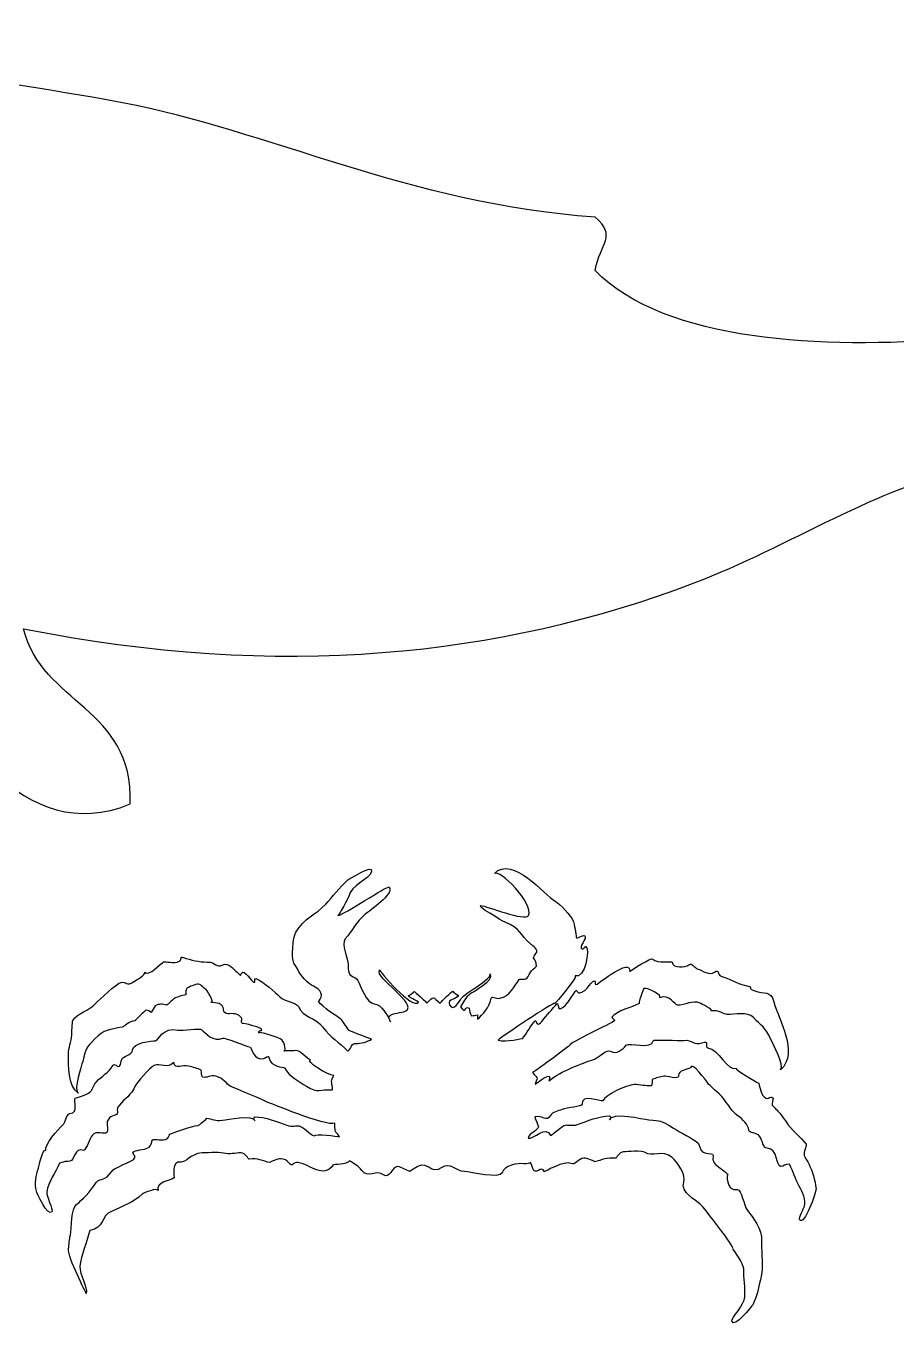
# Model space of a CAD drawing. Header units: centimetres. Extents: x -64 to 65, y -66 to 66.
# Drawn here: x -17.78 to -13.29, y -58.07 to -51.36 of the extents above; entities that cross this region are included whole.
import ezdxf

# ---------------------------------------------------------------- set-up
doc = ezdxf.new("R2010")
doc.units = ezdxf.units.CM
doc.header["$MEASUREMENT"] = 0
doc.layers.add('Layer 1', color=7, linetype='Continuous')

msp = doc.modelspace()

# ---------------------------------------------------------------- linework, layer by layer
at = {"layer": 'Layer 1'}
for points, knots in [([(-14.84953, -52.34064), (-14.73362, -52.4392), (-14.82384, -52.47216), (-14.84953, -52.61554), (-14.84953, -52.61554), (-14.48565, -52.98733), (-13.67118, -53.01953), (-13.00385, -52.96897), (-13.00385, -52.96897), (-12.82295, -52.45608), (-12.74281, -51.84243), (-12.25772, -51.63378), (-12.25772, -51.63378), (-12.21668, -52.14252), (-11.83052, -52.30617), (-11.82573, -52.85115), (-11.82573, -52.85115), (-11.23693, -53.06081), (-10.78851, -53.4109), (-10.09784, -53.51875), (-10.09784, -53.51875), (-10.78293, -54.5297), (-12.02573, -53.47086), (-12.92528, -53.63654), (-12.92528, -53.63654), (-13.37941, -53.72012), (-13.8523, -54.04119), (-14.339, -54.22558), (-14.339, -54.22558), (-15.34119, -54.60526), (-16.47495, -54.72482), (-17.79475, -54.46122), (-17.79475, -54.46122), (-17.70053, -54.85132), (-17.22785, -54.86296), (-17.24497, -55.36443), (-17.24497, -55.36443), (-17.80335, -55.59377), (-18.14511, -54.96642), (-18.42305, -54.65754), (-18.42305, -54.65754), (-18.50613, -54.77898), (-18.18958, -55.01034), (-18.34452, -55.20732), (-18.34452, -55.20732), (-19.00778, -55.05902), (-19.19352, -54.43315), (-19.40481, -53.83289), (-19.40481, -53.83289), (-20.54487, -53.29748), (-21.4734, -52.55038), (-22.89985, -52.30135), (-22.89985, -52.30135), (-23.04193, -52.12876), (-23.50453, -52.06891), (-23.41036, -51.79084), (-23.41036, -51.79084), (-23.0949, -51.55986), (-22.63976, -51.59957), (-22.23228, -51.55525), (-22.23228, -51.55525), (-21.83794, -51.51228), (-21.3958, -51.36224), (-21.01491, -51.35888), (-21.01491, -51.35888), (-20.67884, -51.35589), (-20.21603, -51.45738), (-19.71901, -51.4767), (-19.71901, -51.4767), (-18.97794, -51.50549), (-18.05494, -51.60579), (-17.28429, -51.75158), (-17.28429, -51.75158), (-16.52558, -51.89516), (-15.82103, -52.26857), (-14.84953, -52.34064)], [0, 0, 0, 0, 0.05, 0.05, 0.05, 0.05, 0.1, 0.1, 0.1, 0.1, 0.15, 0.15, 0.15, 0.15, 0.2, 0.2, 0.2, 0.2, 0.25, 0.25, 0.25, 0.25, 0.3, 0.3, 0.3, 0.3, 0.35, 0.35, 0.35, 0.35, 0.4, 0.4, 0.4, 0.4, 0.45, 0.45, 0.45, 0.45, 0.5, 0.5, 0.5, 0.5, 0.55, 0.55, 0.55, 0.55, 0.6, 0.6, 0.6, 0.6, 0.65, 0.65, 0.65, 0.65, 0.7, 0.7, 0.7, 0.7, 0.75, 0.75, 0.75, 0.75, 0.8, 0.8, 0.8, 0.8, 0.85, 0.85, 0.85, 0.85, 0.9, 0.9, 0.9, 0.9, 1, 1, 1, 1]), ([(-13.71113, -57.34823), (-13.71528, -57.29955), (-13.73079, -57.25859), (-13.74685, -57.222), (-13.74685, -57.222), (-13.75476, -57.20348), (-13.7673, -57.19046), (-13.77193, -57.1753), (-13.77193, -57.1753), (-13.77661, -57.1604), (-13.75762, -57.12408), (-13.76246, -57.11733), (-13.76246, -57.11733), (-13.78836, -57.08002), (-13.8407, -57.0451), (-13.86668, -56.99943), (-13.86668, -56.99943), (-13.87483, -56.9853), (-13.89475, -56.96551), (-13.89832, -56.95704), (-13.89832, -56.95704), (-13.91065, -56.94281), (-13.92364, -56.92921), (-13.93721, -56.91608), (-13.93721, -56.91608), (-13.93607, -56.90401), (-13.93438, -56.89203), (-13.93232, -56.88004), (-13.93232, -56.88004), (-13.95166, -56.86049), (-13.95605, -56.90483), (-13.98722, -56.86401), (-13.98722, -56.86401), (-13.9909, -56.85925), (-14.00852, -56.80149), (-14.00646, -56.80366), (-14.00646, -56.80366), (-14.01178, -56.7981), (-14.13534, -56.73333), (-14.12224, -56.72532), (-14.12224, -56.72532), (-14.16076, -56.74903), (-14.2208, -56.62258), (-14.26443, -56.62189), (-14.26443, -56.62189), (-14.29033, -56.62155), (-14.25493, -56.5777), (-14.29901, -56.59488), (-14.29901, -56.59488), (-14.34312, -56.61203), (-14.3456, -56.57691), (-14.39217, -56.58268), (-14.39217, -56.58268), (-14.41701, -56.58572), (-14.54931, -56.57532), (-14.55039, -56.58424), (-14.55039, -56.58424), (-14.55685, -56.63364), (-14.67382, -56.5898), (-14.68874, -56.60707), (-14.68874, -56.60707), (-14.70718, -56.62866), (-14.73965, -56.65771), (-14.76933, -56.63819), (-14.76933, -56.63819), (-14.78973, -56.62483), (-14.8323, -56.67232), (-14.85236, -56.6792), (-14.85236, -56.6792), (-14.92097, -56.70272), (-15.0237, -56.73934), (-15.08744, -56.79154), (-15.08744, -56.79154), (-15.06043, -56.7286), (-15.1547, -56.80842), (-15.15787, -56.80771), (-15.15787, -56.80771), (-15.14149, -56.76196), (-15.14768, -56.7807), (-15.17221, -56.7486), (-15.17221, -56.7486), (-15.14088, -56.73177), (-14.97938, -56.60776), (-14.97928, -56.60808), (-14.97928, -56.60808), (-14.98357, -56.5934), (-14.76814, -56.49844), (-14.74803, -56.48074), (-14.74803, -56.48074), (-14.7534, -56.47518), (-14.75851, -56.46952), (-14.76335, -56.46354), (-14.76335, -56.46354), (-14.73446, -56.42705), (-14.66209, -56.41369), (-14.62005, -56.39189), (-14.62005, -56.39189), (-14.63383, -56.3997), (-14.59902, -56.31434), (-14.59857, -56.31503), (-14.59857, -56.31503), (-14.5773, -56.31109), (-14.49615, -56.35337), (-14.51785, -56.36284), (-14.51785, -56.36284), (-14.4671, -56.33993), (-14.4384, -56.40187), (-14.42406, -56.40187), (-14.42406, -56.40187), (-14.3881, -56.40187), (-14.34707, -56.3734), (-14.30793, -56.39044), (-14.30793, -56.39044), (-14.30499, -56.39168), (-14.23652, -56.42822), (-14.25062, -56.43068), (-14.25062, -56.43068), (-14.21538, -56.42422), (-14.18111, -56.44907), (-14.16892, -56.44907), (-14.16892, -56.44907), (-14.13124, -56.44907), (-14.06391, -56.43272), (-14.03327, -56.46513), (-14.03327, -56.46513), (-13.99348, -56.50738), (-13.97199, -56.5126), (-13.94363, -56.57824), (-13.94363, -56.57824), (-13.93434, -56.59975), (-13.87071, -56.71275), (-13.89333, -56.73514), (-13.89333, -56.73514), (-13.79644, -56.63918), (-13.905, -56.47744), (-13.92884, -56.38364), (-13.92884, -56.38364), (-13.94522, -56.31929), (-13.97564, -56.35096), (-14.03065, -56.32609), (-14.03065, -56.32609), (-14.07669, -56.30574), (-14.01657, -56.31241), (-14.07917, -56.29818), (-14.07917, -56.29818), (-14.11806, -56.28889), (-14.16087, -56.26405), (-14.20024, -56.25135), (-14.20024, -56.25135), (-14.22204, -56.24421), (-14.20678, -56.21256), (-14.23392, -56.23092), (-14.23392, -56.23092), (-14.2644, -56.25169), (-14.29324, -56.22264), (-14.32298, -56.2134), (-14.32298, -56.2134), (-14.34137, -56.20774), (-14.346, -56.18038), (-14.36693, -56.19395), (-14.36693, -56.19395), (-14.384, -56.20493), (-14.44945, -56.2135), (-14.45205, -56.17945), (-14.45205, -56.17945), (-14.45271, -56.17114), (-14.52947, -56.18874), (-14.55209, -56.16334), (-14.55209, -56.16334), (-14.56021, -56.15405), (-14.66025, -56.21906), (-14.67031, -56.22684), (-14.67031, -56.22684), (-14.66592, -56.15416), (-14.83038, -56.28844), (-14.84292, -56.29489), (-14.84292, -56.29489), (-14.85512, -56.30095), (-14.84379, -56.27036), (-14.85403, -56.2751), (-14.85403, -56.2751), (-14.87162, -56.28336), (-14.88562, -56.31328), (-14.90295, -56.32505), (-14.90295, -56.32505), (-14.94875, -56.35593), (-14.9392, -56.32066), (-14.94737, -56.32481), (-14.94737, -56.32481), (-14.95166, -56.32698), (-15.01868, -56.4461), (-15.03802, -56.414), (-15.03802, -56.414), (-15.03667, -56.40498), (-15.03926, -56.39797), (-15.04572, -56.39307), (-15.04572, -56.39307), (-15.0717, -56.4217), (-15.09782, -56.45279), (-15.12258, -56.48284), (-15.12258, -56.48284), (-15.15502, -56.52197), (-15.15026, -56.47575), (-15.15748, -56.48186), (-15.15748, -56.48186), (-15.18359, -56.50491), (-15.19965, -56.54581), (-15.22296, -56.57237), (-15.22296, -56.57237), (-15.22399, -56.56999), (-15.30649, -56.59568), (-15.3494, -56.58063), (-15.3494, -56.58063), (-15.32299, -56.55962), (-15.06376, -56.38468), (-15.05735, -56.39233), (-15.05735, -56.39233), (-15.05484, -56.39529), (-14.93898, -56.25533), (-14.95186, -56.25067), (-14.95186, -56.25067), (-14.90159, -56.26887), (-14.87502, -56.11452), (-14.89683, -56.09719), (-14.89683, -56.09719), (-14.90225, -56.10396), (-14.90895, -56.10941), (-14.91662, -56.11336), (-14.91662, -56.11336), (-14.93832, -56.10002), (-14.88519, -56.05515), (-14.90466, -56.04182), (-14.90466, -56.04182), (-14.91038, -56.03796), (-14.94588, -56.06225), (-14.94691, -56.05111), (-14.94691, -56.05111), (-14.94829, -56.03505), (-14.95609, -55.98293), (-14.96183, -55.96835), (-14.96183, -55.96835), (-14.97294, -55.9403), (-15.03123, -55.87768), (-15.056, -55.86461), (-15.056, -55.86461), (-15.10868, -55.83588), (-15.27428, -55.62516), (-15.36853, -55.72261), (-15.36853, -55.72261), (-15.34414, -55.69732), (-15.16181, -55.87654), (-15.19311, -55.93928), (-15.19311, -55.93928), (-15.20917, -55.97116), (-15.40949, -55.88922), (-15.43875, -55.88787), (-15.43875, -55.88787), (-15.46698, -55.88586), (-15.32797, -55.96791), (-15.31363, -55.97299), (-15.31363, -55.97299), (-15.23132, -56.00487), (-15.24103, -56.03448), (-15.17978, -56.08795), (-15.17978, -56.08795), (-15.17322, -56.09372), (-15.1357, -56.11496), (-15.15414, -56.13507), (-15.15414, -56.13507), (-15.18203, -56.16584), (-15.15422, -56.15349), (-15.15083, -56.20042), (-15.15083, -56.20042), (-15.18126, -56.22688), (-15.17766, -56.22135), (-15.19449, -56.25278), (-15.19449, -56.25278), (-15.20825, -56.27868), (-15.23494, -56.26148), (-15.24116, -56.2694), (-15.24116, -56.2694), (-15.265, -56.30136), (-15.28762, -56.35597), (-15.34051, -56.36571), (-15.34051, -56.36571), (-15.35975, -56.36923), (-15.38358, -56.34843), (-15.38753, -56.37238), (-15.38753, -56.37238), (-15.39362, -56.40958), (-15.42777, -56.45072), (-15.45566, -56.47377), (-15.45566, -56.47377), (-15.45582, -56.46623), (-15.45603, -56.45864), (-15.45614, -56.45107), (-15.45614, -56.45107), (-15.46596, -56.45311), (-15.47593, -56.45459), (-15.48585, -56.45546), (-15.48585, -56.45546), (-15.49334, -56.44371), (-15.49762, -56.43093), (-15.49874, -56.41704), (-15.49874, -56.41704), (-15.52483, -56.3978), (-15.51324, -56.45408), (-15.54237, -56.41003), (-15.54237, -56.41003), (-15.52946, -56.38619), (-15.51716, -56.36106), (-15.49477, -56.34492), (-15.49477, -56.34492), (-15.4758, -56.33135), (-15.37034, -56.27811), (-15.38955, -56.24046), (-15.38955, -56.24046), (-15.37833, -56.26253), (-15.52417, -56.34166), (-15.53967, -56.36685), (-15.53967, -56.36685), (-15.54734, -56.37952), (-15.58147, -56.43826), (-15.5991, -56.3995), (-15.5991, -56.3995), (-15.61423, -56.36637), (-15.56235, -56.37473), (-15.55362, -56.35), (-15.55362, -56.35), (-15.55547, -56.35505), (-15.58373, -56.32931), (-15.58204, -56.32963), (-15.58204, -56.32963), (-15.58971, -56.32828), (-15.63935, -56.37993), (-15.64864, -56.39125), (-15.64864, -56.39125), (-15.68468, -56.35664), (-15.6806, -56.35193), (-15.71576, -56.39114), (-15.71576, -56.39114), (-15.71991, -56.38617), (-15.77857, -56.32939), (-15.78254, -56.33018), (-15.78254, -56.33018), (-15.78063, -56.32981), (-15.80889, -56.35608), (-15.8108, -56.35063), (-15.8108, -56.35063), (-15.80503, -56.36648), (-15.77251, -56.37267), (-15.76003, -56.38603), (-15.76003, -56.38603), (-15.789, -56.4281), (-15.96365, -56.22416), (-15.96093, -56.21987), (-15.96093, -56.21987), (-15.98649, -56.26067), (-15.76093, -56.3936), (-15.82483, -56.43069), (-15.82483, -56.43069), (-15.84811, -56.44365), (-15.89143, -56.43757), (-15.91206, -56.45871), (-15.91206, -56.45871), (-15.91195, -56.46879), (-15.90904, -56.47792), (-15.90314, -56.4862), (-15.90314, -56.4862), (-15.92055, -56.45342), (-15.94926, -56.39725), (-15.98754, -56.39415), (-15.98754, -56.39415), (-16.0286, -56.3909), (-16.05765, -56.30215), (-16.07168, -56.27456), (-16.07168, -56.27456), (-16.08591, -56.24606), (-16.12909, -56.26527), (-16.1224, -56.19034), (-16.1224, -56.19034), (-16.12039, -56.16671), (-16.15971, -56.08633), (-16.13714, -56.05969), (-16.13714, -56.05969), (-16.09994, -56.01545), (-16.08049, -55.97264), (-16.03406, -55.93264), (-16.03406, -55.93264), (-16.01395, -55.91523), (-15.88147, -55.82694), (-15.911, -55.79204), (-15.911, -55.79204), (-15.91857, -55.78296), (-16.14711, -55.93875), (-16.17468, -55.93875), (-16.17468, -55.93875), (-16.16844, -55.93624), (-16.12002, -55.84731), (-16.11861, -55.8404), (-16.11861, -55.8404), (-16.10718, -55.78261), (-16.01608, -55.75642), (-16.00219, -55.71324), (-16.00219, -55.71324), (-15.98721, -55.66866), (-16.12326, -55.75571), (-16.12361, -55.75608), (-16.12361, -55.75608), (-16.16713, -55.79484), (-16.2015, -55.84278), (-16.23772, -55.88131), (-16.23772, -55.88131), (-16.28852, -55.93478), (-16.34874, -55.95262), (-16.39195, -56.02575), (-16.39195, -56.02575), (-16.40515, -56.04813), (-16.41634, -56.15923), (-16.40142, -56.1841), (-16.40142, -56.1841), (-16.37517, -56.22784), (-16.36276, -56.25847), (-16.32043, -56.29168), (-16.32043, -56.29168), (-16.29551, -56.31123), (-16.26701, -56.31308), (-16.25931, -56.35002), (-16.25931, -56.35002), (-16.2574, -56.35941), (-16.27389, -56.38293), (-16.27421, -56.38235), (-16.27421, -56.38235), (-16.25349, -56.41323), (-16.18594, -56.45302), (-16.16007, -56.47323), (-16.16007, -56.47323), (-16.14978, -56.48117), (-16.118, -56.53112), (-16.11848, -56.53088), (-16.11848, -56.53088), (-16.08549, -56.54628), (-16.0372, -56.56242), (-16.00159, -56.57649), (-16.00159, -56.57649), (-16.01926, -56.58922), (-16.05869, -56.59951), (-16.08038, -56.59882), (-16.08038, -56.59882), (-16.1106, -56.59795), (-16.09869, -56.61599), (-16.12369, -56.6383), (-16.12369, -56.6383), (-16.17253, -56.58594), (-16.20891, -56.57377), (-16.25352, -56.5126), (-16.25352, -56.5126), (-16.2886, -56.46447), (-16.35425, -56.46524), (-16.37835, -56.4087), (-16.37835, -56.4087), (-16.38875, -56.38431), (-16.45034, -56.38227), (-16.47408, -56.35853), (-16.47408, -56.35853), (-16.50096, -56.33244), (-16.55205, -56.28429), (-16.59841, -56.26315), (-16.59841, -56.26315), (-16.60849, -56.25886), (-16.5965, -56.28926), (-16.60894, -56.28339), (-16.60894, -56.28339), (-16.61434, -56.2808), (-16.66127, -56.21433), (-16.67027, -56.235), (-16.67027, -56.235), (-16.67813, -56.25267), (-16.67212, -56.25289), (-16.69472, -56.23151), (-16.69472, -56.23151), (-16.7094, -56.21751), (-16.74184, -56.17814), (-16.76796, -56.19296), (-16.76796, -56.19296), (-16.80233, -56.21241), (-16.80188, -56.17873), (-16.84892, -56.17873), (-16.84892, -56.17873), (-16.8881, -56.17873), (-16.93417, -56.16981), (-16.97065, -56.15479), (-16.97065, -56.15479), (-16.99012, -56.14698), (-16.97779, -56.16836), (-16.99256, -56.17503), (-16.99256, -56.17503), (-17.02119, -56.18826), (-17.06357, -56.17447), (-17.07283, -56.17797), (-17.07283, -56.17797), (-17.08426, -56.18247), (-17.15183, -56.25687), (-17.1698, -56.23176), (-17.1698, -56.23176), (-17.16189, -56.24282), (-17.22012, -56.27595), (-17.22224, -56.27743), (-17.22224, -56.27743), (-17.26669, -56.30876), (-17.26545, -56.27518), (-17.29381, -56.28447), (-17.29381, -56.28447), (-17.31596, -56.29167), (-17.40263, -56.36948), (-17.42507, -56.39443), (-17.42507, -56.39443), (-17.45521, -56.4279), (-17.51987, -56.44123), (-17.54067, -56.48082), (-17.54067, -56.48082), (-17.54485, -56.4886), (-17.54564, -56.54638), (-17.54607, -56.55519), (-17.54607, -56.55519), (-17.54811, -56.58945), (-17.56372, -56.6202), (-17.56306, -56.6552), (-17.56306, -56.6552), (-17.56203, -56.71251), (-17.56724, -56.81641), (-17.51356, -56.85414), (-17.51356, -56.85414), (-17.5397, -56.83572), (-17.49559, -56.71402), (-17.48993, -56.69116), (-17.48993, -56.69116), (-17.47159, -56.6166), (-17.47318, -56.62269), (-17.42876, -56.57599), (-17.42876, -56.57599), (-17.37912, -56.52424), (-17.35065, -56.52818), (-17.28657, -56.51395), (-17.28657, -56.51395), (-17.27615, -56.51178), (-17.25278, -56.48376), (-17.21952, -56.48241), (-17.21952, -56.48241), (-17.22497, -56.48262), (-17.16901, -56.43129), (-17.16324, -56.42714), (-17.16324, -56.42714), (-17.15319, -56.42759), (-17.14472, -56.43153), (-17.13768, -56.43899), (-17.13768, -56.43899), (-17.12932, -56.42817), (-17.12231, -56.41637), (-17.11665, -56.40383), (-17.11665, -56.40383), (-17.09712, -56.39446), (-17.07744, -56.39378), (-17.05778, -56.40169), (-17.05778, -56.40169), (-17.05617, -56.40135), (-17.01494, -56.36383), (-17.01267, -56.3628), (-17.01267, -56.3628), (-17.00698, -56.36021), (-16.95909, -56.3455), (-16.95899, -56.34857), (-16.95899, -56.34857), (-16.96023, -56.3132), (-16.95478, -56.31375), (-16.92147, -56.29896), (-16.92147, -56.29896), (-16.88506, -56.28311), (-16.87885, -56.30007), (-16.85609, -56.32111), (-16.85609, -56.32111), (-16.85702, -56.30926), (-16.80399, -56.39853), (-16.82921, -56.38612), (-16.82921, -56.38612), (-16.81521, -56.38779), (-16.8013, -56.38996), (-16.78746, -56.39268), (-16.78746, -56.39268), (-16.74904, -56.41242), (-16.77595, -56.42819), (-16.7547, -56.44261), (-16.7547, -56.44261), (-16.7425, -56.45042), (-16.71088, -56.43687), (-16.68406, -56.45415), (-16.68406, -56.45415), (-16.65787, -56.47114), (-16.68014, -56.48468), (-16.66612, -56.49611), (-16.66612, -56.49611), (-16.67366, -56.48981), (-16.54809, -56.51976), (-16.56886, -56.5309), (-16.56886, -56.5309), (-16.57794, -56.53183), (-16.58235, -56.53667), (-16.58235, -56.54574), (-16.58235, -56.54574), (-16.58854, -56.53113), (-16.47541, -56.57013), (-16.46443, -56.57953), (-16.46443, -56.57953), (-16.44615, -56.59514), (-16.44205, -56.64372), (-16.45358, -56.63602), (-16.45358, -56.63602), (-16.45234, -56.63684), (-16.39561, -56.63581), (-16.39156, -56.63525), (-16.39156, -56.63525), (-16.37232, -56.63276), (-16.33716, -56.67563), (-16.31557, -56.68285), (-16.31557, -56.68285), (-16.34801, -56.68626), (-16.22696, -56.76389), (-16.19566, -56.76275), (-16.19566, -56.76275), (-16.21725, -56.8022), (-16.20206, -56.80109), (-16.20206, -56.83781), (-16.20206, -56.83781), (-16.27059, -56.83093), (-16.27374, -56.85771), (-16.33636, -56.81908), (-16.33636, -56.81908), (-16.37681, -56.7926), (-16.42534, -56.76955), (-16.45087, -56.72436), (-16.45087, -56.72436), (-16.45489, -56.71745), (-16.52006, -56.72232), (-16.52972, -56.67417), (-16.52972, -56.67417), (-16.53358, -56.65507), (-16.55012, -56.67361), (-16.55732, -56.67552), (-16.55732, -56.67552), (-16.60889, -56.68968), (-16.61881, -56.6199), (-16.62574, -56.61787), (-16.62574, -56.61787), (-16.6523, -56.60985), (-16.75965, -56.56704), (-16.76817, -56.57117), (-16.76817, -56.57117), (-16.81553, -56.59448), (-16.86062, -56.54193), (-16.87556, -56.52836), (-16.87556, -56.52836), (-16.88866, -56.51637), (-16.9743, -56.53617), (-16.99999, -56.52913), (-16.99999, -56.52913), (-17.07481, -56.5087), (-17.09958, -56.58456), (-17.11413, -56.58456), (-17.11413, -56.58456), (-17.13519, -56.58475), (-17.2301, -56.59424), (-17.23303, -56.63176), (-17.23303, -56.63176), (-17.23494, -56.66253), (-17.28584, -56.65676), (-17.2915, -56.6892), (-17.2915, -56.6892), (-17.30187, -56.74841), (-17.3214, -56.69089), (-17.33463, -56.71203), (-17.33463, -56.71203), (-17.35876, -56.75135), (-17.39062, -56.76571), (-17.41866, -56.79543), (-17.41866, -56.79543), (-17.43173, -56.8098), (-17.43467, -56.83094), (-17.45086, -56.84708), (-17.45086, -56.84708), (-17.47102, -56.86711), (-17.52344, -56.87547), (-17.52833, -56.88076), (-17.52833, -56.88076), (-17.54119, -56.89489), (-17.50581, -56.95257), (-17.55691, -56.96011), (-17.55691, -56.96011), (-17.57376, -56.9626), (-17.57443, -57.0008), (-17.59477, -57.02012), (-17.59477, -57.02012), (-17.6148, -57.03914), (-17.69028, -57.12347), (-17.67909, -57.14844), (-17.67909, -57.14844), (-17.69978, -57.1446), (-17.71232, -57.22543), (-17.71777, -57.24089), (-17.71777, -57.24089), (-17.73111, -57.27878), (-17.73719, -57.32024), (-17.72875, -57.36006), (-17.72875, -57.36006), (-17.72782, -57.36424), (-17.66906, -57.49614), (-17.64871, -57.46531), (-17.64871, -57.46531), (-17.64178, -57.45478), (-17.67797, -57.38289), (-17.6749, -57.36278), (-17.6749, -57.36278), (-17.6676, -57.31338), (-17.62907, -57.26163), (-17.60936, -57.21594), (-17.60936, -57.21594), (-17.57351, -57.20374), (-17.58706, -57.20827), (-17.55665, -57.20499), (-17.55665, -57.20499), (-17.52807, -57.20195), (-17.53609, -57.13117), (-17.48362, -57.15038), (-17.48362, -57.15038), (-17.47132, -57.14247), (-17.45153, -57.08643), (-17.44171, -57.07196), (-17.44171, -57.07196), (-17.42202, -57.04301), (-17.37493, -57.07082), (-17.36641, -57.05693), (-17.36641, -57.05693), (-17.35276, -57.03476), (-17.37887, -57.00774), (-17.35141, -56.98121), (-17.35141, -56.98121), (-17.3377, -56.96774), (-17.30236, -56.96785), (-17.31109, -56.94896), (-17.31109, -56.94896), (-17.32302, -56.92332), (-17.2646, -56.88221), (-17.25114, -56.86522), (-17.25114, -56.86522), (-17.2368, -56.84712), (-17.23802, -56.85879), (-17.22153, -56.8209), (-17.22153, -56.8209), (-17.21465, -56.80489), (-17.14319, -56.71999), (-17.12218, -56.71181), (-17.12218, -56.71181), (-17.09009, -56.69895), (-17.05617, -56.73208), (-17.01976, -56.69691), (-17.01976, -56.69691), (-17.01502, -56.7366), (-16.97409, -56.70416), (-16.9448, -56.71522), (-16.9448, -56.71522), (-16.92186, -56.71972), (-16.89985, -56.72699), (-16.87871, -56.73678), (-16.87871, -56.73678), (-16.87882, -56.74922), (-16.87691, -56.76123), (-16.8727, -56.77282), (-16.8727, -56.77282), (-16.85132, -56.77748), (-16.83053, -56.76028), (-16.80423, -56.7671), (-16.80423, -56.7671), (-16.76375, -56.77747), (-16.75063, -56.80732), (-16.72644, -56.81962), (-16.72644, -56.81962), (-16.71379, -56.82616), (-16.53901, -56.8973), (-16.5397, -56.90101), (-16.5397, -56.90101), (-16.53914, -56.89821), (-16.23405, -57.02984), (-16.19077, -57.00872), (-16.19077, -57.00872), (-16.18736, -57.07587), (-16.19461, -57.0347), (-16.16624, -57.07913), (-16.16624, -57.07913), (-16.17571, -57.07654), (-16.29282, -57.06037), (-16.29713, -57.07521), (-16.29713, -57.07521), (-16.31756, -57.06672), (-16.35669, -57.02613), (-16.37476, -57.02264), (-16.37476, -57.02264), (-16.38865, -57.01981), (-16.41013, -57.02955), (-16.43752, -57.01991), (-16.43752, -57.01991), (-16.48533, -57.00319), (-16.54976, -56.97609), (-16.60299, -56.97641), (-16.60299, -56.97641), (-16.61032, -56.98279), (-16.6099, -56.98972), (-16.60153, -56.99718), (-16.60153, -56.99718), (-16.6127, -56.96202), (-16.74652, -56.99128), (-16.76938, -56.9939), (-16.76938, -56.9939), (-16.80801, -56.99829), (-16.81947, -56.98758), (-16.8545, -56.9834), (-16.8545, -56.9834), (-16.84214, -56.98488), (-16.89506, -57.02092), (-16.89451, -57.02071), (-16.89451, -57.02071), (-16.93274, -57.02423), (-17.00685, -57.05225), (-17.04291, -57.06603), (-17.04291, -57.06603), (-17.04132, -57.06547), (-17.04847, -57.08548), (-17.0531, -57.08841), (-17.0531, -57.08841), (-17.07726, -57.10368), (-17.11946, -57.08817), (-17.12792, -57.09362), (-17.12792, -57.09362), (-17.13797, -57.09994), (-17.12972, -57.12503), (-17.15504, -57.13704), (-17.15504, -57.13704), (-17.17076, -57.14461), (-17.22185, -57.14969), (-17.23076, -57.15815), (-17.23076, -57.15815), (-17.23087, -57.16596), (-17.22796, -57.17265), (-17.22195, -57.17805), (-17.22195, -57.17805), (-17.21325, -57.20067), (-17.27746, -57.21771), (-17.28841, -57.22517), (-17.28841, -57.22517), (-17.32257, -57.24848), (-17.31699, -57.22882), (-17.35286, -57.27322), (-17.35286, -57.27322), (-17.38609, -57.31436), (-17.40236, -57.28192), (-17.43062, -57.32963), (-17.43062, -57.32963), (-17.44427, -57.3527), (-17.49774, -57.41123), (-17.52058, -57.42684), (-17.52058, -57.42684), (-17.5518, -57.44832), (-17.54421, -57.54902), (-17.55355, -57.58578), (-17.55355, -57.58578), (-17.55921, -57.60848), (-17.56072, -57.63372), (-17.56308, -57.6569), (-17.56308, -57.6569), (-17.56771, -57.70333), (-17.47106, -57.8833), (-17.47267, -57.88701), (-17.47267, -57.88701), (-17.46018, -57.85695), (-17.50889, -57.78618), (-17.50439, -57.74789), (-17.50439, -57.74789), (-17.49706, -57.68706), (-17.46857, -57.62216), (-17.45317, -57.56226), (-17.45317, -57.56226), (-17.377, -57.55051), (-17.39959, -57.48897), (-17.33882, -57.46201), (-17.33882, -57.46201), (-17.2903, -57.44029), (-17.22354, -57.41555), (-17.18414, -57.37554), (-17.18414, -57.37554), (-17.17533, -57.36646), (-17.10529, -57.34183), (-17.10151, -57.35562), (-17.10151, -57.35562), (-17.11408, -57.30995), (-17.03528, -57.30633), (-17.01901, -57.29164), (-17.01901, -57.29164), (-17.01822, -57.29095), (-17.03351, -57.19658), (-16.98297, -57.2098), (-16.98297, -57.2098), (-16.9653, -57.21443), (-16.91989, -57.164), (-16.88566, -57.16321), (-16.88566, -57.16321), (-16.85785, -57.16257), (-16.79229, -57.15702), (-16.764, -57.16398), (-16.764, -57.16398), (-16.73553, -57.17102), (-16.7024, -57.16287), (-16.67357, -57.16221), (-16.67357, -57.16221), (-16.65211, -57.16173), (-16.63568, -57.19613), (-16.63163, -57.19544), (-16.63163, -57.19544), (-16.58832, -57.18774), (-16.56403, -57.20481), (-16.52344, -57.21261), (-16.52344, -57.21261), (-16.53, -57.21123), (-16.48343, -57.19123), (-16.46907, -57.19282), (-16.46907, -57.19282), (-16.45169, -57.19295), (-16.43788, -57.19973), (-16.42761, -57.21319), (-16.42761, -57.21319), (-16.40816, -57.24042), (-16.40546, -57.20753), (-16.38059, -57.21229), (-16.38059, -57.21229), (-16.31018, -57.22573), (-16.2506, -57.29455), (-16.20033, -57.22642), (-16.20033, -57.22642), (-16.19443, -57.21838), (-16.13125, -57.22608), (-16.11439, -57.20361), (-16.11439, -57.20361), (-16.08896, -57.21941), (-16.06928, -57.22814), (-16.05224, -57.25301), (-16.05224, -57.25301), (-16.02205, -57.29693), (-15.97641, -57.24584), (-15.9394, -57.27561), (-15.9394, -57.27561), (-15.90982, -57.29945), (-15.89633, -57.2333), (-15.8654, -57.23195), (-15.8654, -57.23195), (-15.84447, -57.23976), (-15.82391, -57.24825), (-15.80354, -57.25743), (-15.80354, -57.25743), (-15.78499, -57.24343), (-15.76467, -57.23264), (-15.74261, -57.22507), (-15.74261, -57.22507), (-15.69583, -57.22483), (-15.69189, -57.27095), (-15.64236, -57.23885), (-15.64236, -57.23885), (-15.59309, -57.20697), (-15.57037, -57.25729), (-15.52197, -57.2584), (-15.52197, -57.2584), (-15.49392, -57.25904), (-15.33843, -57.29899), (-15.32814, -57.26427), (-15.32814, -57.26427), (-15.31703, -57.22686), (-15.24993, -57.21339), (-15.21625, -57.21871), (-15.21625, -57.21871), (-15.1777, -57.22503), (-15.18585, -57.19058), (-15.17082, -57.24303), (-15.17082, -57.24303), (-15.15934, -57.2828), (-15.12513, -57.22213), (-15.11065, -57.25999), (-15.11065, -57.25999), (-15.11099, -57.25922), (-15.00408, -57.19998), (-14.97481, -57.21657), (-14.97481, -57.21657), (-14.9524, -57.22924), (-14.93457, -57.19149), (-14.90729, -57.18866), (-14.90729, -57.18866), (-14.89388, -57.18715), (-14.84559, -57.20673), (-14.85284, -57.20821), (-14.85284, -57.20821), (-14.81223, -57.19995), (-14.78818, -57.183), (-14.74476, -57.19035), (-14.74476, -57.19035), (-14.74148, -57.19091), (-14.72396, -57.15656), (-14.70306, -57.15688), (-14.70306, -57.15688), (-14.68404, -57.15722), (-14.60662, -57.14804), (-14.59217, -57.1599), (-14.59217, -57.1599), (-14.55881, -57.18713), (-14.5011, -57.14265), (-14.45258, -57.18625), (-14.45258, -57.18625), (-14.42752, -57.20874), (-14.37675, -57.2769), (-14.39268, -57.31441), (-14.39268, -57.31441), (-14.41244, -57.3609), (-14.32802, -57.40913), (-14.30799, -57.42643), (-14.30799, -57.42643), (-14.29053, -57.44146), (-14.125, -57.65352), (-14.13911, -57.65815), (-14.13911, -57.65815), (-14.13689, -57.65738), (-14.0832, -57.73626), (-14.08342, -57.75941), (-14.08342, -57.75941), (-14.08379, -57.80804), (-14.07551, -57.85678), (-14.07789, -57.90535), (-14.07789, -57.90535), (-14.07958, -57.94107), (-14.14742, -58.01579), (-14.14539, -58.02719), (-14.14539, -58.02719), (-14.13692, -58.07455), (-14.03847, -57.94694), (-14.0371, -57.94445), (-14.0371, -57.94445), (-14.01429, -57.90138), (-14.00919, -57.86171), (-13.99792, -57.81681), (-13.99792, -57.81681), (-13.97924, -57.7418), (-13.99403, -57.6905), (-13.99157, -57.62163), (-13.99157, -57.62163), (-13.98882, -57.5467), (-14.03306, -57.50146), (-14.06727, -57.45457), (-14.06727, -57.45457), (-14.08076, -57.43637), (-14.09645, -57.34845), (-14.11714, -57.3517), (-14.11714, -57.3517), (-14.17863, -57.36141), (-14.1695, -57.26648), (-14.16622, -57.27259), (-14.16622, -57.27259), (-14.17194, -57.26209), (-14.21718, -57.23314), (-14.22755, -57.22319), (-14.22755, -57.22319), (-14.25411, -57.19808), (-14.23456, -57.18049), (-14.24464, -57.16824), (-14.24464, -57.16824), (-14.24644, -57.16599), (-14.28599, -57.16546), (-14.29629, -57.15721), (-14.29629, -57.15721), (-14.30677, -57.14885), (-14.3164, -57.11379), (-14.31595, -57.11414), (-14.31595, -57.11414), (-14.35551, -57.08115), (-14.40414, -57.06149), (-14.44628, -57.03432), (-14.44628, -57.03432), (-14.52036, -56.98945), (-14.50486, -56.99953), (-14.5722, -56.99191), (-14.5722, -56.99191), (-14.60432, -56.98831), (-14.76246, -56.94862), (-14.77604, -56.99225), (-14.77604, -56.99225), (-14.76778, -56.98482), (-14.76734, -56.97778), (-14.77466, -56.97137), (-14.77466, -56.97137), (-14.82834, -56.97171), (-14.89187, -56.99883), (-14.94002, -57.01587), (-14.94002, -57.01587), (-14.96658, -57.02537), (-14.98931, -57.01613), (-15.00265, -57.01894), (-15.00265, -57.01894), (-15.02054, -57.02235), (-15.05969, -57.06323), (-15.07996, -57.07186), (-15.07996, -57.07186), (-15.09949, -57.01553), (-15.16867, -57.09538), (-15.19479, -57.08575), (-15.19479, -57.08575), (-15.18632, -57.05752), (-15.14685, -57.05101), (-15.14111, -57.02765), (-15.14111, -57.02765), (-15.14055, -57.02514), (-15.15931, -56.98495), (-15.1599, -56.9769), (-15.1599, -56.9769), (-15.11693, -56.96626), (-15.09987, -57.00606), (-15.07952, -56.9701), (-15.07952, -56.9701), (-15.06796, -56.94997), (-15.04325, -56.94851), (-15.01896, -56.93801), (-15.01896, -56.93801), (-14.99769, -56.92899), (-14.91556, -56.92388), (-14.91654, -56.91203), (-14.91654, -56.91203), (-14.92128, -56.85573), (-14.82386, -56.8988), (-14.81018, -56.89473), (-14.81018, -56.89473), (-14.79684, -56.86184), (-14.6863, -56.81221), (-14.64741, -56.81041), (-14.64741, -56.81041), (-14.61836, -56.80917), (-14.58732, -56.8198), (-14.5588, -56.81631), (-14.5588, -56.81631), (-14.55584, -56.80578), (-14.55438, -56.79517), (-14.55459, -56.78422), (-14.55459, -56.78422), (-14.53559, -56.77562), (-14.51572, -56.76996), (-14.49501, -56.76713), (-14.49501, -56.76713), (-14.4826, -56.76382), (-14.41839, -56.7879), (-14.4191, -56.76533), (-14.4191, -56.76533), (-14.42, -56.73583), (-14.37801, -56.73379), (-14.35772, -56.72405), (-14.35772, -56.72405), (-14.35343, -56.68619), (-14.2752, -56.79289), (-14.26874, -56.80274), (-14.26874, -56.80274), (-14.26369, -56.81076), (-14.20468, -56.86254), (-14.1963, -56.87259), (-14.1963, -56.87259), (-14.16389, -56.91204), (-14.1405, -56.95429), (-14.1119, -56.97308), (-14.1119, -56.97308), (-14.0938, -56.98483), (-14.05808, -57.02102), (-14.05721, -57.04462), (-14.05721, -57.04462), (-14.05652, -57.06126), (-14.01472, -57.05737), (-14.00178, -57.07558), (-14.00178, -57.07558), (-13.98339, -57.10159), (-13.98646, -57.13744), (-13.96278, -57.13871), (-13.96278, -57.13871), (-13.90563, -57.14162), (-13.91735, -57.23023), (-13.89327, -57.2324), (-13.89327, -57.2324), (-13.87462, -57.2342), (-13.87303, -57.21817), (-13.84729, -57.22118), (-13.84729, -57.22118), (-13.82864, -57.25772), (-13.81813, -57.29804), (-13.79776, -57.33379), (-13.79776, -57.33379), (-13.77887, -57.36702), (-13.76024, -57.4016), (-13.77199, -57.44126), (-13.77199, -57.44126), (-13.77247, -57.44264), (-13.80046, -57.49949), (-13.79694, -57.50526), (-13.79694, -57.50526), (-13.77162, -57.54367), (-13.70968, -57.36553), (-13.71113, -57.34823)], [0, 0, 0, 0, 0.0032895, 0.0032895, 0.0032895, 0.0032895, 0.0065789, 0.0065789, 0.0065789, 0.0065789, 0.0098684, 0.0098684, 0.0098684, 0.0098684, 0.0131579, 0.0131579, 0.0131579, 0.0131579, 0.0164474, 0.0164474, 0.0164474, 0.0164474, 0.0197368, 0.0197368, 0.0197368, 0.0197368, 0.0230263, 0.0230263, 0.0230263, 0.0230263, 0.0263158, 0.0263158, 0.0263158, 0.0263158, 0.0296053, 0.0296053, 0.0296053, 0.0296053, 0.0328947, 0.0328947, 0.0328947, 0.0328947, 0.0361842, 0.0361842, 0.0361842, 0.0361842, 0.0394737, 0.0394737, 0.0394737, 0.0394737, 0.0427632, 0.0427632, 0.0427632, 0.0427632, 0.0460526, 0.0460526, 0.0460526, 0.0460526, 0.0493421, 0.0493421, 0.0493421, 0.0493421, 0.0526316, 0.0526316, 0.0526316, 0.0526316, 0.0559211, 0.0559211, 0.0559211, 0.0559211, 0.0592105, 0.0592105, 0.0592105, 0.0592105, 0.0625, 0.0625, 0.0625, 0.0625, 0.0657895, 0.0657895, 0.0657895, 0.0657895, 0.0690789, 0.0690789, 0.0690789, 0.0690789, 0.0723684, 0.0723684, 0.0723684, 0.0723684, 0.0756579, 0.0756579, 0.0756579, 0.0756579, 0.0789474, 0.0789474, 0.0789474, 0.0789474, 0.0822368, 0.0822368, 0.0822368, 0.0822368, 0.0855263, 0.0855263, 0.0855263, 0.0855263, 0.0888158, 0.0888158, 0.0888158, 0.0888158, 0.0921053, 0.0921053, 0.0921053, 0.0921053, 0.0953947, 0.0953947, 0.0953947, 0.0953947, 0.0986842, 0.0986842, 0.0986842, 0.0986842, 0.1019737, 0.1019737, 0.1019737, 0.1019737, 0.1052632, 0.1052632, 0.1052632, 0.1052632, 0.1085526, 0.1085526, 0.1085526, 0.1085526, 0.1118421, 0.1118421, 0.1118421, 0.1118421, 0.1151316, 0.1151316, 0.1151316, 0.1151316, 0.1184211, 0.1184211, 0.1184211, 0.1184211, 0.1217105, 0.1217105, 0.1217105, 0.1217105, 0.125, 0.125, 0.125, 0.125, 0.1282895, 0.1282895, 0.1282895, 0.1282895, 0.1315789, 0.1315789, 0.1315789, 0.1315789, 0.1348684, 0.1348684, 0.1348684, 0.1348684, 0.1381579, 0.1381579, 0.1381579, 0.1381579, 0.1414474, 0.1414474, 0.1414474, 0.1414474, 0.1447368, 0.1447368, 0.1447368, 0.1447368, 0.1480263, 0.1480263, 0.1480263, 0.1480263, 0.1513158, 0.1513158, 0.1513158, 0.1513158, 0.1546053, 0.1546053, 0.1546053, 0.1546053, 0.1578947, 0.1578947, 0.1578947, 0.1578947, 0.1611842, 0.1611842, 0.1611842, 0.1611842, 0.1644737, 0.1644737, 0.1644737, 0.1644737, 0.1677632, 0.1677632, 0.1677632, 0.1677632, 0.1710526, 0.1710526, 0.1710526, 0.1710526, 0.1743421, 0.1743421, 0.1743421, 0.1743421, 0.1776316, 0.1776316, 0.1776316, 0.1776316, 0.1809211, 0.1809211, 0.1809211, 0.1809211, 0.1842105, 0.1842105, 0.1842105, 0.1842105, 0.1875, 0.1875, 0.1875, 0.1875, 0.1907895, 0.1907895, 0.1907895, 0.1907895, 0.1940789, 0.1940789, 0.1940789, 0.1940789, 0.1973684, 0.1973684, 0.1973684, 0.1973684, 0.2006579, 0.2006579, 0.2006579, 0.2006579, 0.2039474, 0.2039474, 0.2039474, 0.2039474, 0.2072368, 0.2072368, 0.2072368, 0.2072368, 0.2105263, 0.2105263, 0.2105263, 0.2105263, 0.2138158, 0.2138158, 0.2138158, 0.2138158, 0.2171053, 0.2171053, 0.2171053, 0.2171053, 0.2203947, 0.2203947, 0.2203947, 0.2203947, 0.2236842, 0.2236842, 0.2236842, 0.2236842, 0.2269737, 0.2269737, 0.2269737, 0.2269737, 0.2302632, 0.2302632, 0.2302632, 0.2302632, 0.2335526, 0.2335526, 0.2335526, 0.2335526, 0.2368421, 0.2368421, 0.2368421, 0.2368421, 0.2401316, 0.2401316, 0.2401316, 0.2401316, 0.2434211, 0.2434211, 0.2434211, 0.2434211, 0.2467105, 0.2467105, 0.2467105, 0.2467105, 0.25, 0.25, 0.25, 0.25, 0.2532895, 0.2532895, 0.2532895, 0.2532895, 0.2565789, 0.2565789, 0.2565789, 0.2565789, 0.2598684, 0.2598684, 0.2598684, 0.2598684, 0.2631579, 0.2631579, 0.2631579, 0.2631579, 0.2664474, 0.2664474, 0.2664474, 0.2664474, 0.2697368, 0.2697368, 0.2697368, 0.2697368, 0.2730263, 0.2730263, 0.2730263, 0.2730263, 0.2763158, 0.2763158, 0.2763158, 0.2763158, 0.2796053, 0.2796053, 0.2796053, 0.2796053, 0.2828947, 0.2828947, 0.2828947, 0.2828947, 0.2861842, 0.2861842, 0.2861842, 0.2861842, 0.2894737, 0.2894737, 0.2894737, 0.2894737, 0.2927632, 0.2927632, 0.2927632, 0.2927632, 0.2960526, 0.2960526, 0.2960526, 0.2960526, 0.2993421, 0.2993421, 0.2993421, 0.2993421, 0.3026316, 0.3026316, 0.3026316, 0.3026316, 0.3059211, 0.3059211, 0.3059211, 0.3059211, 0.3092105, 0.3092105, 0.3092105, 0.3092105, 0.3125, 0.3125, 0.3125, 0.3125, 0.3157895, 0.3157895, 0.3157895, 0.3157895, 0.3190789, 0.3190789, 0.3190789, 0.3190789, 0.3223684, 0.3223684, 0.3223684, 0.3223684, 0.3256579, 0.3256579, 0.3256579, 0.3256579, 0.3289474, 0.3289474, 0.3289474, 0.3289474, 0.3322368, 0.3322368, 0.3322368, 0.3322368, 0.3355263, 0.3355263, 0.3355263, 0.3355263, 0.3388158, 0.3388158, 0.3388158, 0.3388158, 0.3421053, 0.3421053, 0.3421053, 0.3421053, 0.3453947, 0.3453947, 0.3453947, 0.3453947, 0.3486842, 0.3486842, 0.3486842, 0.3486842, 0.3519737, 0.3519737, 0.3519737, 0.3519737, 0.3552632, 0.3552632, 0.3552632, 0.3552632, 0.3585526, 0.3585526, 0.3585526, 0.3585526, 0.3618421, 0.3618421, 0.3618421, 0.3618421, 0.3651316, 0.3651316, 0.3651316, 0.3651316, 0.3684211, 0.3684211, 0.3684211, 0.3684211, 0.3717105, 0.3717105, 0.3717105, 0.3717105, 0.375, 0.375, 0.375, 0.375, 0.3782895, 0.3782895, 0.3782895, 0.3782895, 0.3815789, 0.3815789, 0.3815789, 0.3815789, 0.3848684, 0.3848684, 0.3848684, 0.3848684, 0.3881579, 0.3881579, 0.3881579, 0.3881579, 0.3914474, 0.3914474, 0.3914474, 0.3914474, 0.3947368, 0.3947368, 0.3947368, 0.3947368, 0.3980263, 0.3980263, 0.3980263, 0.3980263, 0.4013158, 0.4013158, 0.4013158, 0.4013158, 0.4046053, 0.4046053, 0.4046053, 0.4046053, 0.4078947, 0.4078947, 0.4078947, 0.4078947, 0.4111842, 0.4111842, 0.4111842, 0.4111842, 0.4144737, 0.4144737, 0.4144737, 0.4144737, 0.4177632, 0.4177632, 0.4177632, 0.4177632, 0.4210526, 0.4210526, 0.4210526, 0.4210526, 0.4243421, 0.4243421, 0.4243421, 0.4243421, 0.4276316, 0.4276316, 0.4276316, 0.4276316, 0.4309211, 0.4309211, 0.4309211, 0.4309211, 0.4342105, 0.4342105, 0.4342105, 0.4342105, 0.4375, 0.4375, 0.4375, 0.4375, 0.4407895, 0.4407895, 0.4407895, 0.4407895, 0.4440789, 0.4440789, 0.4440789, 0.4440789, 0.4473684, 0.4473684, 0.4473684, 0.4473684, 0.4506579, 0.4506579, 0.4506579, 0.4506579, 0.4539474, 0.4539474, 0.4539474, 0.4539474, 0.4572368, 0.4572368, 0.4572368, 0.4572368, 0.4605263, 0.4605263, 0.4605263, 0.4605263, 0.4638158, 0.4638158, 0.4638158, 0.4638158, 0.4671053, 0.4671053, 0.4671053, 0.4671053, 0.4703947, 0.4703947, 0.4703947, 0.4703947, 0.4736842, 0.4736842, 0.4736842, 0.4736842, 0.4769737, 0.4769737, 0.4769737, 0.4769737, 0.4802632, 0.4802632, 0.4802632, 0.4802632, 0.4835526, 0.4835526, 0.4835526, 0.4835526, 0.4868421, 0.4868421, 0.4868421, 0.4868421, 0.4901316, 0.4901316, 0.4901316, 0.4901316, 0.4934211, 0.4934211, 0.4934211, 0.4934211, 0.4967105, 0.4967105, 0.4967105, 0.4967105, 0.5, 0.5, 0.5, 0.5, 0.5032895, 0.5032895, 0.5032895, 0.5032895, 0.5065789, 0.5065789, 0.5065789, 0.5065789, 0.5098684, 0.5098684, 0.5098684, 0.5098684, 0.5131579, 0.5131579, 0.5131579, 0.5131579, 0.5164474, 0.5164474, 0.5164474, 0.5164474, 0.5197368, 0.5197368, 0.5197368, 0.5197368, 0.5230263, 0.5230263, 0.5230263, 0.5230263, 0.5263158, 0.5263158, 0.5263158, 0.5263158, 0.5296053, 0.5296053, 0.5296053, 0.5296053, 0.5328947, 0.5328947, 0.5328947, 0.5328947, 0.5361842, 0.5361842, 0.5361842, 0.5361842, 0.5394737, 0.5394737, 0.5394737, 0.5394737, 0.5427632, 0.5427632, 0.5427632, 0.5427632, 0.5460526, 0.5460526, 0.5460526, 0.5460526, 0.5493421, 0.5493421, 0.5493421, 0.5493421, 0.5526316, 0.5526316, 0.5526316, 0.5526316, 0.5559211, 0.5559211, 0.5559211, 0.5559211, 0.5592105, 0.5592105, 0.5592105, 0.5592105, 0.5625, 0.5625, 0.5625, 0.5625, 0.5657895, 0.5657895, 0.5657895, 0.5657895, 0.5690789, 0.5690789, 0.5690789, 0.5690789, 0.5723684, 0.5723684, 0.5723684, 0.5723684, 0.5756579, 0.5756579, 0.5756579, 0.5756579, 0.5789474, 0.5789474, 0.5789474, 0.5789474, 0.5822368, 0.5822368, 0.5822368, 0.5822368, 0.5855263, 0.5855263, 0.5855263, 0.5855263, 0.5888158, 0.5888158, 0.5888158, 0.5888158, 0.5921053, 0.5921053, 0.5921053, 0.5921053, 0.5953947, 0.5953947, 0.5953947, 0.5953947, 0.5986842, 0.5986842, 0.5986842, 0.5986842, 0.6019737, 0.6019737, 0.6019737, 0.6019737, 0.6052632, 0.6052632, 0.6052632, 0.6052632, 0.6085526, 0.6085526, 0.6085526, 0.6085526, 0.6118421, 0.6118421, 0.6118421, 0.6118421, 0.6151316, 0.6151316, 0.6151316, 0.6151316, 0.6184211, 0.6184211, 0.6184211, 0.6184211, 0.6217105, 0.6217105, 0.6217105, 0.6217105, 0.625, 0.625, 0.625, 0.625, 0.6282895, 0.6282895, 0.6282895, 0.6282895, 0.6315789, 0.6315789, 0.6315789, 0.6315789, 0.6348684, 0.6348684, 0.6348684, 0.6348684, 0.6381579, 0.6381579, 0.6381579, 0.6381579, 0.6414474, 0.6414474, 0.6414474, 0.6414474, 0.6447368, 0.6447368, 0.6447368, 0.6447368, 0.6480263, 0.6480263, 0.6480263, 0.6480263, 0.6513158, 0.6513158, 0.6513158, 0.6513158, 0.6546053, 0.6546053, 0.6546053, 0.6546053, 0.6578947, 0.6578947, 0.6578947, 0.6578947, 0.6611842, 0.6611842, 0.6611842, 0.6611842, 0.6644737, 0.6644737, 0.6644737, 0.6644737, 0.6677632, 0.6677632, 0.6677632, 0.6677632, 0.6710526, 0.6710526, 0.6710526, 0.6710526, 0.6743421, 0.6743421, 0.6743421, 0.6743421, 0.6776316, 0.6776316, 0.6776316, 0.6776316, 0.6809211, 0.6809211, 0.6809211, 0.6809211, 0.6842105, 0.6842105, 0.6842105, 0.6842105, 0.6875, 0.6875, 0.6875, 0.6875, 0.6907895, 0.6907895, 0.6907895, 0.6907895, 0.6940789, 0.6940789, 0.6940789, 0.6940789, 0.6973684, 0.6973684, 0.6973684, 0.6973684, 0.7006579, 0.7006579, 0.7006579, 0.7006579, 0.7039474, 0.7039474, 0.7039474, 0.7039474, 0.7072368, 0.7072368, 0.7072368, 0.7072368, 0.7105263, 0.7105263, 0.7105263, 0.7105263, 0.7138158, 0.7138158, 0.7138158, 0.7138158, 0.7171053, 0.7171053, 0.7171053, 0.7171053, 0.7203947, 0.7203947, 0.7203947, 0.7203947, 0.7236842, 0.7236842, 0.7236842, 0.7236842, 0.7269737, 0.7269737, 0.7269737, 0.7269737, 0.7302632, 0.7302632, 0.7302632, 0.7302632, 0.7335526, 0.7335526, 0.7335526, 0.7335526, 0.7368421, 0.7368421, 0.7368421, 0.7368421, 0.7401316, 0.7401316, 0.7401316, 0.7401316, 0.7434211, 0.7434211, 0.7434211, 0.7434211, 0.7467105, 0.7467105, 0.7467105, 0.7467105, 0.75, 0.75, 0.75, 0.75, 0.7532895, 0.7532895, 0.7532895, 0.7532895, 0.7565789, 0.7565789, 0.7565789, 0.7565789, 0.7598684, 0.7598684, 0.7598684, 0.7598684, 0.7631579, 0.7631579, 0.7631579, 0.7631579, 0.7664474, 0.7664474, 0.7664474, 0.7664474, 0.7697368, 0.7697368, 0.7697368, 0.7697368, 0.7730263, 0.7730263, 0.7730263, 0.7730263, 0.7763158, 0.7763158, 0.7763158, 0.7763158, 0.7796053, 0.7796053, 0.7796053, 0.7796053, 0.7828947, 0.7828947, 0.7828947, 0.7828947, 0.7861842, 0.7861842, 0.7861842, 0.7861842, 0.7894737, 0.7894737, 0.7894737, 0.7894737, 0.7927632, 0.7927632, 0.7927632, 0.7927632, 0.7960526, 0.7960526, 0.7960526, 0.7960526, 0.7993421, 0.7993421, 0.7993421, 0.7993421, 0.8026316, 0.8026316, 0.8026316, 0.8026316, 0.8059211, 0.8059211, 0.8059211, 0.8059211, 0.8092105, 0.8092105, 0.8092105, 0.8092105, 0.8125, 0.8125, 0.8125, 0.8125, 0.8157895, 0.8157895, 0.8157895, 0.8157895, 0.8190789, 0.8190789, 0.8190789, 0.8190789, 0.8223684, 0.8223684, 0.8223684, 0.8223684, 0.8256579, 0.8256579, 0.8256579, 0.8256579, 0.8289474, 0.8289474, 0.8289474, 0.8289474, 0.8322368, 0.8322368, 0.8322368, 0.8322368, 0.8355263, 0.8355263, 0.8355263, 0.8355263, 0.8388158, 0.8388158, 0.8388158, 0.8388158, 0.8421053, 0.8421053, 0.8421053, 0.8421053, 0.8453947, 0.8453947, 0.8453947, 0.8453947, 0.8486842, 0.8486842, 0.8486842, 0.8486842, 0.8519737, 0.8519737, 0.8519737, 0.8519737, 0.8552632, 0.8552632, 0.8552632, 0.8552632, 0.8585526, 0.8585526, 0.8585526, 0.8585526, 0.8618421, 0.8618421, 0.8618421, 0.8618421, 0.8651316, 0.8651316, 0.8651316, 0.8651316, 0.8684211, 0.8684211, 0.8684211, 0.8684211, 0.8717105, 0.8717105, 0.8717105, 0.8717105, 0.875, 0.875, 0.875, 0.875, 0.8782895, 0.8782895, 0.8782895, 0.8782895, 0.8815789, 0.8815789, 0.8815789, 0.8815789, 0.8848684, 0.8848684, 0.8848684, 0.8848684, 0.8881579, 0.8881579, 0.8881579, 0.8881579, 0.8914474, 0.8914474, 0.8914474, 0.8914474, 0.8947368, 0.8947368, 0.8947368, 0.8947368, 0.8980263, 0.8980263, 0.8980263, 0.8980263, 0.9013158, 0.9013158, 0.9013158, 0.9013158, 0.9046053, 0.9046053, 0.9046053, 0.9046053, 0.9078947, 0.9078947, 0.9078947, 0.9078947, 0.9111842, 0.9111842, 0.9111842, 0.9111842, 0.9144737, 0.9144737, 0.9144737, 0.9144737, 0.9177632, 0.9177632, 0.9177632, 0.9177632, 0.9210526, 0.9210526, 0.9210526, 0.9210526, 0.9243421, 0.9243421, 0.9243421, 0.9243421, 0.9276316, 0.9276316, 0.9276316, 0.9276316, 0.9309211, 0.9309211, 0.9309211, 0.9309211, 0.9342105, 0.9342105, 0.9342105, 0.9342105, 0.9375, 0.9375, 0.9375, 0.9375, 0.9407895, 0.9407895, 0.9407895, 0.9407895, 0.9440789, 0.9440789, 0.9440789, 0.9440789, 0.9473684, 0.9473684, 0.9473684, 0.9473684, 0.9506579, 0.9506579, 0.9506579, 0.9506579, 0.9539474, 0.9539474, 0.9539474, 0.9539474, 0.9572368, 0.9572368, 0.9572368, 0.9572368, 0.9605263, 0.9605263, 0.9605263, 0.9605263, 0.9638158, 0.9638158, 0.9638158, 0.9638158, 0.9671053, 0.9671053, 0.9671053, 0.9671053, 0.9703947, 0.9703947, 0.9703947, 0.9703947, 0.9736842, 0.9736842, 0.9736842, 0.9736842, 0.9769737, 0.9769737, 0.9769737, 0.9769737, 0.9802632, 0.9802632, 0.9802632, 0.9802632, 0.9835526, 0.9835526, 0.9835526, 0.9835526, 0.9868421, 0.9868421, 0.9868421, 0.9868421, 0.9901316, 0.9901316, 0.9901316, 0.9901316, 0.9934211, 0.9934211, 0.9934211, 0.9934211, 1, 1, 1, 1])]:
    msp.add_open_spline(points, degree=3, knots=knots, dxfattribs=at)

doc.saveas('drawing.dxf')
